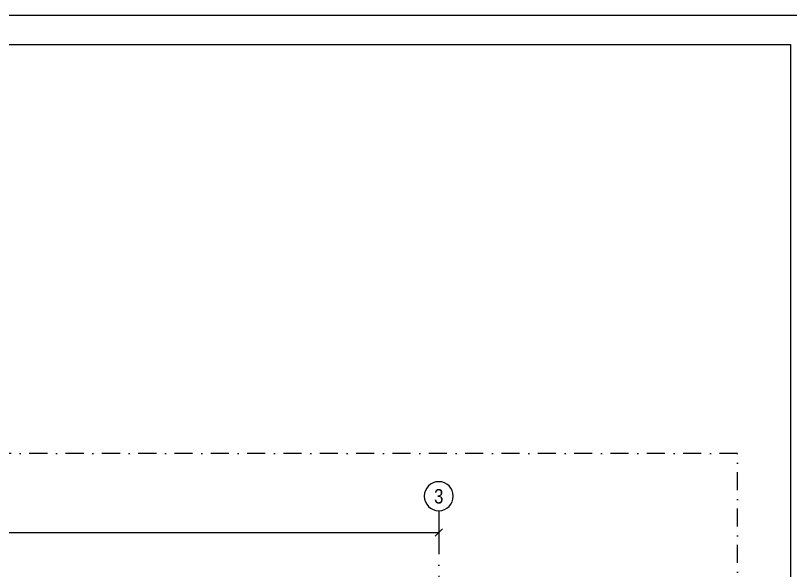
# Model space of a CAD drawing. Header units: millimetres. Extents: x 82776 to 137242, y 11666 to 27998.
# Drawn here: x 111843 to 112912, y 13900 to 14666 of the extents above; entities that cross this region are included whole.
import ezdxf
from ezdxf.enums import TextEntityAlignment as Align

# ---------------------------------------------------------------- set-up
doc = ezdxf.new("R2010")
doc.units = ezdxf.units.MM
doc.linetypes.add('ACAD_ISO10W100', pattern=[18, 12, -3, 0, -3])
doc.linetypes.add('DASHDOT', pattern=[1, 0.5, -0.25, 0, -0.25])
for name, color, linetype in [('0_IFC_Dimension_Exterior_50', 253, 'Continuous'), ('0_IFC_Grid', 14, 'ACAD_ISO10W100'), ('0_IFC_Grid_Text_100', 14, 'Continuous'), ('0_IFC_Legend_Viewport', 7, 'Continuous'), ('0_IFC_Notation_Section_50', 10, 'Continuous')]:
    doc.layers.add(name, color=color, linetype=linetype)
doc.styles.add('IFC_TEXT', font='ARIALN.TTF')
doc.styles.add('IFC_TEXT_DIM', font='romans.shx', dxfattribs={"width": 0.7})
doc.dimstyles.new('IFC_Dim50', dxfattribs={"dimtxt": 10, "dimasz": 10, "dimexe": 0.00125, "dimexo": 0.000625, "dimgap": 5, "dimtad": 1, "dimdec": 4, "dimrnd": 0.5, "dimzin": 9, "dimtxsty": 'IFC_TEXT_DIM', "dimblk": 'OBLIQUE', "dimcen": -2.5, "dimclrd": 256, "dimclre": 256, "dimclrt": 256, "dimazin": 0, "dimtfac": 1, "dimtdec": 4, "dimtix": 1, "dimtmove": 1, "dimatfit": 3, "dimfxl": 5, "dimfxlon": 1, "dimtfillclr": 256, "dimlwd": -1, "dimlwe": 5, "dimarcsym": 0})

# ---------------------------------------------------------------- blocks, each defined once
blk = doc.blocks.new('*U2472')
at = {"layer": '0_IFC_Legend_Viewport', "transparency": 33554687}
blk.add_lwpolyline([(-3511.9, 2920), (0, 2920), (0, 0), (-3511.9, 0)], close=True, dxfattribs=at)
at = {"style": 'IFC_TEXT'}
for tag, p in [('KOT', (-1159.1, 18)), ('PAFTA', (-2583, 17.9)), ('OLCEK', (-110.4, 17.9))]:
    blk.add_attdef(tag, p, '', height=35, dxfattribs=at)
blk = doc.blocks.new('0_IFC_AXIS_TEXT_100')
at = {"layer": '0_IFC_Grid_Text_100'}
blk.add_circle((0, 1000), 1000, dxfattribs=at)
at = {"layer": '0_IFC_Grid_Text_100', "style": 'IFC_TEXT'}
blk.add_attdef('AXIS_NO', text='', height=1000, dxfattribs=at).set_placement((0, 993), align=Align.MIDDLE_CENTER)
blk = doc.blocks.new('_Oblique')
at = {"color": 0, "linetype": 'ByBlock', "lineweight": -2}
blk.add_line((-0.5, -0.5), (0.5, 0.5), dxfattribs=at)
blk = doc.blocks.new('*D2352')
at = {"layer": '0_IFC_Dimension_Exterior_50', "lineweight": 5, "transparency": 16777216}
for p, q in [((0, -120), (0, -120)), ((1230, -120), (1230, -120))]:
    blk.add_line(p, q, dxfattribs=at)
at = {"layer": '0_IFC_Dimension_Exterior_50', "transparency": 16777216}
blk.add_line((0, -120), (1230, -120), dxfattribs=at)
at = {"layer": 'Defpoints', "color": 0, "transparency": 16777216}
for p in [(0, -120), (1230, -120), (1230, -120)]:
    blk.add_point(p, dxfattribs=at)
at = {"layer": '0_IFC_Dimension_Exterior_50', "transparency": 16777216, "xscale": 10, "yscale": 10, "zscale": 10, "rotation": 180}
blk.add_blockref('_Oblique', (0, -120), dxfattribs=at)
at = {"layer": '0_IFC_Dimension_Exterior_50', "transparency": 16777216, "xscale": 10, "yscale": 10, "zscale": 10}
blk.add_blockref('_Oblique', (1230, -120), dxfattribs=at)
at = {"layer": '0_IFC_Dimension_Exterior_50', "transparency": 16777216, "insert": (615, -110), "char_height": 10, "attachment_point": 5, "style": 'IFC_TEXT_DIM'}
blk.add_mtext('1230', dxfattribs=at)
blk = doc.blocks.new('E-F_A-A KST_AKS')
at = {"layer": '0_IFC_Grid', "ltscale": 5}
blk.add_lwpolyline([(1230, -90), (1230, -1505)], dxfattribs=at)
ref = blk.add_blockref('0_IFC_AXIS_TEXT_100', (1230, -90), dxfattribs=dict(xscale=-0.02, yscale=0.02, zscale=0.02, rotation=0.0064968962269241))
ref.add_attrib('AXIS_NO', '3', dxfattribs={"layer": '0_IFC_Grid_Text_100', "height": 20, "rotation": 0.0064969, "style": 'IFC_TEXT'}).set_placement((1229.99775, -70.14568), align=Align.MIDDLE_CENTER)
at = {"layer": '0_IFC_Dimension_Exterior_50'}
dim = blk.add_linear_dim(base=(1230, -120), p1=(0, -120), p2=(1230, -120), dimstyle='IFC_Dim50', dxfattribs=at)
dim.commit()
dim.dimension.update_dxf_attribs({"geometry": '*D2352', "text_midpoint": (615, -120), "dimtype": 128})
blk = doc.blocks.new('D BLOK_A-A KST')
at = {"layer": '0_IFC_Notation_Section_50', "linetype": 'DASHDOT', "ltscale": 50}
blk.add_lwpolyline([(159.6, 80), (159.6, 1684), (-3238, 1684), (-3238, 80)], close=True, dxfattribs=at)
blk.add_blockref('E-F_A-A KST_AKS', (-1482.5, 1695))

msp = doc.modelspace()

# ---------------------------------------------------------------- linework, layer by layer
msp.add_lwpolyline([(82776.4, 14665.6), (82776.4, 11665.6), (130001, 11665.6), (130001, 14665.6)], close=True)

# ---------------------------------------------------------------- block references
msp.add_blockref('*U2472', (112911.8, 11705.6))

# ---------------------------------------------------------------- next in the draw order: block references
msp.add_blockref('D BLOK_A-A KST', (112679.2, 12377.1))

doc.saveas('drawing.dxf')
